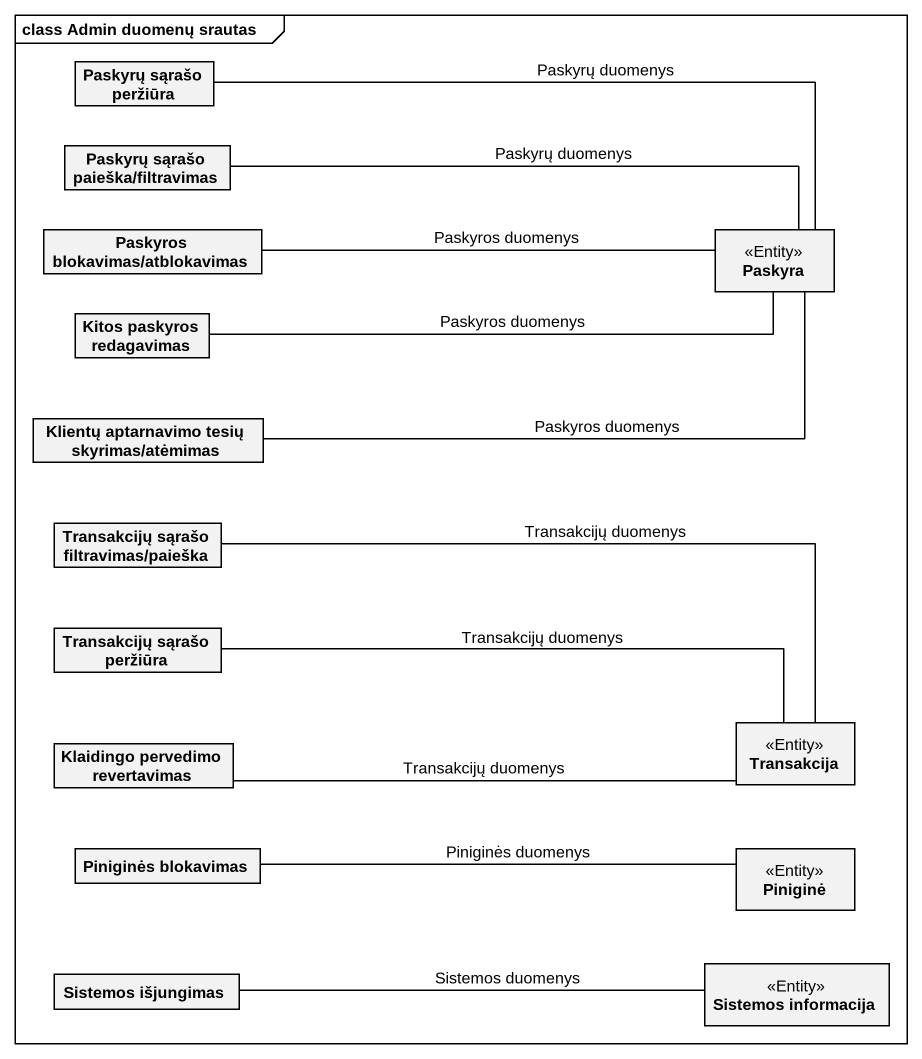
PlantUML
@startuml
mainframe class Admin duomenų srautas
hide circle
hide empty members
class "Paskyrų sąrašo peržiūra" as Paskyrų_sąrašo_peržiūra
class "Paskyrų sąrašo paieška/filtravimas" as Paskyrų_sąrašo_paieška
class "Paskyros blokavimas/atblokavimas" as Paskyros_blokavimas
class Paskyra <<Entity>>
class "Kitos paskyros redagavimas" as Kitos_paskyros_redagavimas
class "Klientų aptarnavimo tesių skyrimas/atėmimas" as Klientų_aptarnavimo_tesių
class "Transakcijų sąrašo filtravimas/paieška" as Transakcijų_sąrašo
class "Transakcijų sąrašo peržiūra" as Transakcijų_sąrašo_peržiūra
class "Klaidingo pervedimo revertavimas" as Klaidingo_pervedimo
class Transakcija <<Entity>>
class "Piniginės blokavimas" as Piniginės_blokavimas
class Piniginė <<Entity>>
class "Sistemos išjungimas" as Sistemos_išjungimas
class "Sistemos informacija" as Sistemos_informacija <<Entity>>
Paskyrų_sąrašo_peržiūra -right- Paskyra : Paskyrų duomenys
Paskyrų_sąrašo_paieška -right- Paskyra : Paskyrų duomenys
Paskyros_blokavimas -right- Paskyra : Paskyros duomenys
Kitos_paskyros_redagavimas -right- Paskyra : Paskyros duomenys
Klientų_aptarnavimo_tesių -right- Paskyra : Paskyros duomenys
Transakcijų_sąrašo -right- Transakcija : Transakcijų duomenys
Transakcijų_sąrašo_peržiūra -right- Transakcija : Transakcijų duomenys
Klaidingo_pervedimo -right- Transakcija : Transakcijų duomenys
Piniginės_blokavimas -right- Piniginė : Piniginės duomenys
Sistemos_išjungimas -right- Sistemos_informacija : Sistemos duomenys
@enduml
